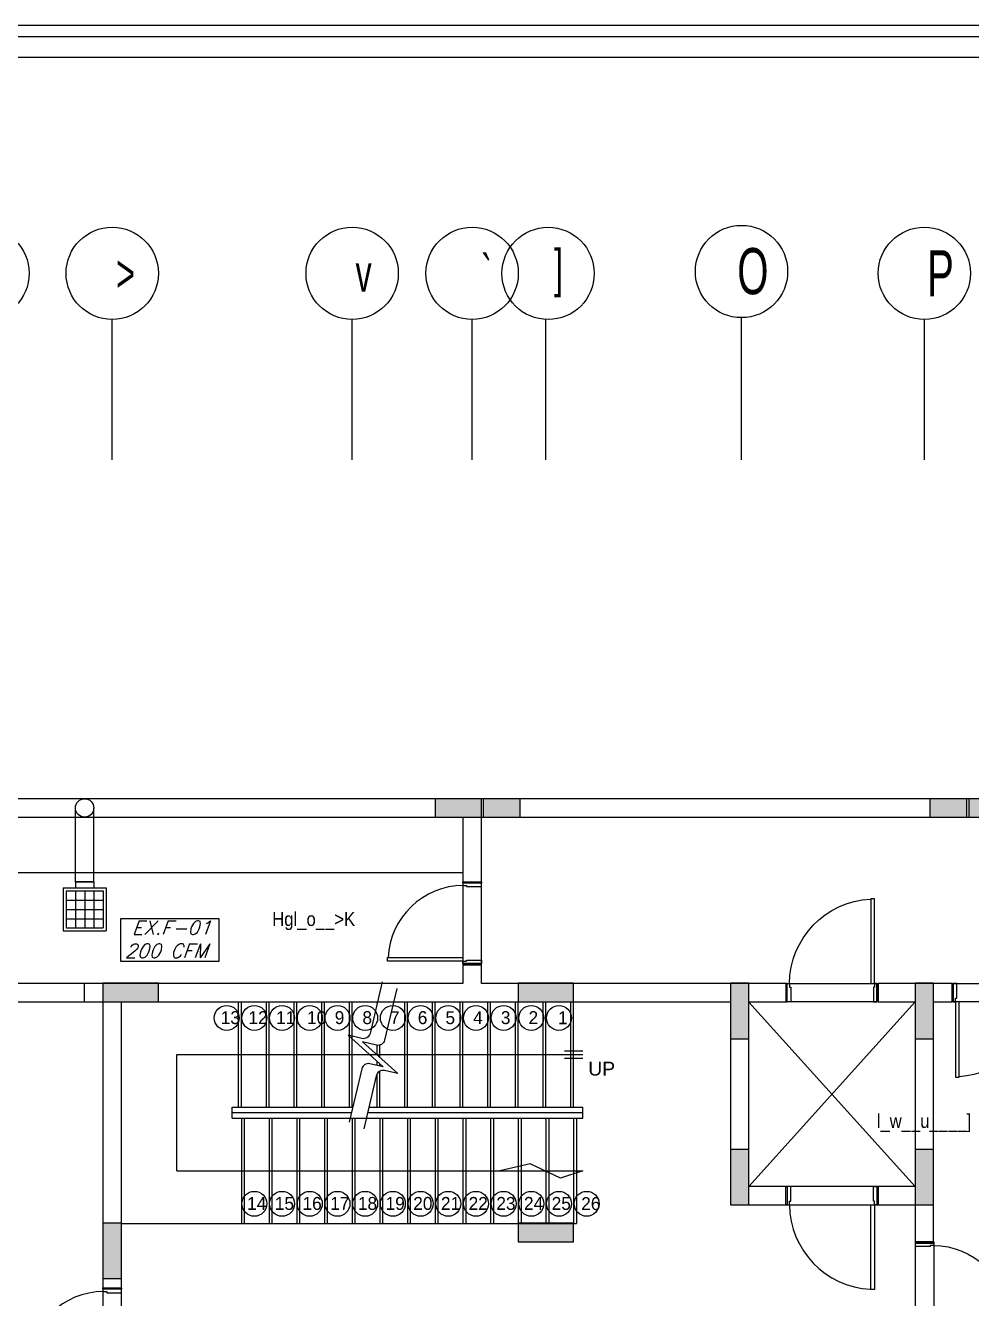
# Model space of a CAD drawing. Header units: metres. Extents: x -658 to -58, y -713 to -118.
# Drawn here: x -103.09 to -92.84, y -132.57 to -118.77 of the extents above; entities that cross this region are included whole.
import ezdxf
from ezdxf.enums import TextEntityAlignment as Align

# ---------------------------------------------------------------- set-up
doc = ezdxf.new("R2010")
doc.units = ezdxf.units.M
doc.header["$LTSCALE"] = 100
for name, color, linetype in [('cw', 4, 'Continuous'), ('EX.DUCT', 3, 'Continuous'), ('M-ANNO-NOTE', 3, 'Continuous'), ('plan', 8, 'Continuous'), ('TEXT AC', 7, 'Continuous')]:
    doc.layers.add(name, color=color, linetype=linetype)
doc.layers.add('Fram', color=7, linetype='Continuous', lineweight=25)
doc.styles.add('Arial', font='arial.ttf', dxfattribs={"height": 0.2})
doc.styles.add('rss_dim1', font='romans.shx')
doc.styles.add('style12', font='xarab.shx')
doc.styles.add('XARAB', font='xarab.shx')
doc.styles.add('XARB', font='xarb.shx', dxfattribs={"width": 0.65})

# ---------------------------------------------------------------- blocks, each defined once
blk = doc.blocks.new('*U102')
for points in [[(79, 916), (79, 100), (39, 100), (39, 916)], [(0, -100), (14, -100), (14, 100), (0, 100)], [(900, -100), (886, -100), (886, 100), (900, 100)]]:
    blk.add_lwpolyline(points, close=True)
at = {"ltscale": 0.25}
for points in [[(900, 100), (0, 100)], [(0, -100), (900, -100)]]:
    blk.add_lwpolyline(points, dxfattribs=at)
at = {"flags": 128}
for points in [[(14, -100), (14, 100), (14, 100), (39, 100), (39, 60), (52, 60), (52, -100)], [(886, -100), (886, 100), (886, 100), (861, 100), (861, 60), (848, 60), (848, -100), (886, -100)]]:
    blk.add_lwpolyline(points, close=True, dxfattribs=at)
at = {"ltscale": 0.25}
blk.add_arc((38, 89), 823, 0.4032, 87.1892, dxfattribs=at)
blk = doc.blocks.new('*U109')
for points in [[(79, 1016), (79, 100), (39, 100), (39, 1016)], [(0, -100), (14, -100), (14, 100), (0, 100)], [(1000, -100), (986, -100), (986, 100), (1000, 100)]]:
    blk.add_lwpolyline(points, close=True)
at = {"ltscale": 0.25}
for points in [[(1000, 100), (0, 100)], [(0, -100), (1000, -100)]]:
    blk.add_lwpolyline(points, dxfattribs=at)
at = {"flags": 128}
for points in [[(14, -100), (14, 100), (14, 100), (39, 100), (39, 60), (52, 60), (52, -100)], [(986, -100), (986, 100), (986, 100), (961, 100), (961, 60), (948, 60), (948, -100), (986, -100)]]:
    blk.add_lwpolyline(points, close=True, dxfattribs=at)
at = {"ltscale": 0.25}
blk.add_arc((38, 92), 923, 0.4032, 87.1892, dxfattribs=at)
blk = doc.blocks.new('*U114')
for points in [[(79, 916), (79, 100), (39, 100), (39, 916)], [(0, -100), (14, -100), (14, 100), (0, 100)], [(900, -100), (886, -100), (886, 100), (900, 100)]]:
    blk.add_lwpolyline(points, close=True)
at = {"ltscale": 0.25}
for points in [[(900, 100), (0, 100)], [(0, -100), (900, -100)]]:
    blk.add_lwpolyline(points, dxfattribs=at)
at = {"flags": 128}
for points in [[(14, -100), (14, 100), (14, 100), (39, 100), (39, 60), (52, 60), (52, -100)], [(886, -100), (886, 100), (886, 100), (861, 100), (861, 60), (848, 60), (848, -100), (886, -100)]]:
    blk.add_lwpolyline(points, close=True, dxfattribs=at)
at = {"ltscale": 0.25}
blk.add_arc((38, 89), 823, 0.4032, 87.1892, dxfattribs=at)
blk = doc.blocks.new('GREGRERGREGRE')
h = blk.add_hatch(color=256)
h.dxf.hatch_style = 1
h.paths.add_polyline_path([(-216.906, -127.351), (-216.906, -127.151), (-217.406, -127.151), (-217.406, -127.351)])
h = blk.add_hatch(color=256)
h.dxf.hatch_style = 1
h.paths.add_polyline_path([(-220.406, -129.351), (-220.406, -129.151), (-221.006, -129.151), (-221.006, -129.351)])
h = blk.add_hatch(color=256)
h.dxf.hatch_style = 1
h.paths.add_polyline_path([(-215.906, -129.351), (-215.906, -129.151), (-216.506, -129.151), (-216.506, -129.351)])
h = blk.add_hatch(color=256)
h.dxf.hatch_style = 1
h.paths.add_polyline_path([(-214.206, -129.751), (-214.006, -129.751), (-214.006, -129.151), (-214.206, -129.151)])
h = blk.add_hatch(color=256)
h.dxf.hatch_style = 1
h.paths.add_polyline_path([(-212.206, -129.751), (-212.006, -129.751), (-212.006, -129.151), (-212.206, -129.151)])
h = blk.add_hatch(color=256)
h.dxf.hatch_style = 1
h.paths.add_polyline_path([(-214.206, -131.551), (-214.006, -131.551), (-214.006, -130.951), (-214.206, -130.951)])
h = blk.add_hatch(color=256)
h.dxf.hatch_style = 1
h.paths.add_polyline_path([(-212.206, -131.551), (-212.006, -131.551), (-212.006, -130.951), (-212.206, -130.951)])
h = blk.add_hatch(color=256)
h.dxf.hatch_style = 1
h.paths.add_polyline_path([(-221.006, -132.351), (-220.806, -132.351), (-220.806, -131.751), (-221.006, -131.751)])
h = blk.add_hatch(color=256)
h.dxf.hatch_style = 1
h.paths.add_polyline_path([(-215.906, -131.951), (-215.906, -131.751), (-216.506, -131.751), (-216.506, -131.951)])
for points in [[(-216.906, -127.351), (-216.906, -127.151), (-217.406, -127.151), (-217.406, -127.351)], [(-220.406, -129.351), (-220.406, -129.151), (-221.006, -129.151), (-221.006, -129.351)], [(-215.906, -129.351), (-215.906, -129.151), (-216.506, -129.151), (-216.506, -129.351)], [(-214.206, -129.751), (-214.006, -129.751), (-214.006, -129.151), (-214.206, -129.151)], [(-212.206, -129.751), (-212.006, -129.751), (-212.006, -129.151), (-212.206, -129.151)], [(-214.206, -131.551), (-214.006, -131.551), (-214.006, -130.951), (-214.206, -130.951)], [(-212.206, -131.551), (-212.006, -131.551), (-212.006, -130.951), (-212.206, -130.951)], [(-221.006, -132.351), (-220.806, -132.351), (-220.806, -131.751), (-221.006, -131.751)], [(-215.906, -131.951), (-215.906, -131.751), (-216.506, -131.751), (-216.506, -131.951)]]:
    blk.add_lwpolyline(points, close=True)
blk = doc.blocks.new('GREGEF')
h = blk.add_hatch(color=256)
h.dxf.hatch_style = 1
h.paths.add_polyline_path([(-216.886, -127.351), (-216.486, -127.351), (-216.486, -127.151), (-216.886, -127.151)])
h = blk.add_hatch(color=256)
h.dxf.hatch_style = 1
h.paths.add_polyline_path([(-212.045, -127.351), (-211.645, -127.351), (-211.645, -127.151), (-212.045, -127.151)])
h = blk.add_hatch(color=256)
h.dxf.hatch_style = 1
h.paths.add_polyline_path([(-211.625, -127.351), (-211.225, -127.351), (-211.225, -127.151), (-211.625, -127.151)])
for points in [[(-216.886, -127.351), (-216.486, -127.351), (-216.486, -127.151), (-216.886, -127.151)], [(-212.045, -127.351), (-211.645, -127.351), (-211.645, -127.151), (-212.045, -127.151)], [(-211.625, -127.351), (-211.225, -127.351), (-211.225, -127.151), (-211.625, -127.151)]]:
    blk.add_lwpolyline(points, close=True)
blk = doc.blocks.new('G5GT5ET53')
at = {"ltscale": 0.025}
for p, q in [((-220.906, -123.48), (-220.906, -121.959)), ((-218.306, -123.48), (-218.306, -121.959)), ((-217.006, -123.48), (-217.006, -121.959)), ((-216.206, -123.48), (-216.206, -121.959)), ((-214.087, -123.48), (-214.087, -121.939)), ((-212.106, -123.48), (-212.106, -121.959))]:
    blk.add_line(p, q, dxfattribs=at)
for centre in [(-222.306, -121.459), (-220.906, -121.459), (-218.306, -121.459), (-217.006, -121.459), (-216.183, -121.46), (-214.087, -121.439), (-212.106, -121.459)]:
    blk.add_circle(centre, 0.5)
at = {"width": 0.84167, "attachment_point": 5, "style": 'XARB'}
for s, insert, char_height in [('`', (-216.851, -121.459), 0.4), (']', (-216.07, -121.46), 0.4), ('O', (-213.964, -121.439), 0.5), ('P', (-211.931, -121.459), 0.5), ('>', (-220.762, -121.459), 0.4), ('v', (-218.182, -121.459), 0.4)]:
    blk.add_mtext(s, dxfattribs=dict(at, insert=insert, char_height=char_height))
blk = doc.blocks.new('A$Cc2be8e3e')
at = {"layer": 'plan'}
for p, q in [((-1.803, 21.309), (-41.803, 21.309)), ((-34.004, 21.109), (-28.904, 21.109)), ((-28.904, 21.109), (-28.904, 20.409)), ((-28.704, 21.109), (-11.003, 21.109)), ((-28.704, 20.409), (-28.704, 21.109)), ((-34.004, 20.509), (-28.904, 20.509)), ((-28.904, 20.409), (-28.704, 20.409)), ((-28.704, 19.509), (-28.904, 19.509)), ((-28.904, 19.509), (-28.904, 19.309)), ((-28.704, 19.309), (-28.704, 19.509)), ((-28.904, 19.309), (-33.004, 19.309)), ((-33.004, 19.109), (-33.004, 19.309)), ((-25.404, 19.309), (-28.704, 19.309)), ((-25.404, 19.309), (-25.404, 19.109)), ((-23.604, 19.309), (-24.404, 19.309)), ((-24.404, 19.109), (-24.404, 19.309)), ((-23.604, 19.109), (-23.604, 19.309)), ((-33.004, 19.109), (-32.804, 19.109)), ((-32.804, 19.109), (-32.804, 16.009)), ((-32.604, 16.009), (-32.604, 19.109)), ((-32.604, 19.109), (-26.004, 19.109)), ((-29.834, 19.093), (-29.834, 19.109)), ((-29.504, 17.969), (-29.504, 19.109)), ((-29.204, 17.969), (-29.204, 19.109)), ((-28.904, 17.969), (-28.904, 19.109)), ((-28.604, 17.969), (-28.604, 19.109)), ((-28.304, 17.969), (-28.304, 19.109)), ((-28.004, 17.969), (-28.004, 19.109)), ((-27.704, 17.969), (-27.704, 19.109)), ((-26.004, 19.109), (-26.004, 16.909)), ((-25.804, 19.109), (-25.404, 19.109)), ((-25.804, 17.109), (-25.804, 19.109)), ((-24.404, 19.109), (-24.004, 19.109)), ((-24.004, 19.109), (-24.004, 17.109)), ((-23.804, 16.509), (-23.804, 19.109)), ((-23.804, 19.109), (-23.604, 19.109)), ((-29.804, 18.505), (-29.804, 18.64)), ((-32.004, 17.279), (-32.004, 18.539)), ((-32.004, 18.539), (-27.604, 18.539)), ((-27.804, 18.579), (-27.604, 18.579)), ((-27.804, 18.5), (-27.604, 18.5)), ((-29.834, 18.42), (-29.834, 18.463)), ((-29.804, 18.412), (-29.804, 18.436)), ((-29.804, 17.969), (-29.804, 18.359)), ((-29.923, 17.969), (-27.604, 17.969)), ((-27.604, 17.909), (-27.604, 17.969)), ((-29.937, 17.909), (-27.604, 17.909)), ((-32.004, 17.279), (-27.604, 17.279)), ((-25.404, 17.109), (-25.804, 17.109)), ((-25.404, 16.909), (-25.404, 17.109)), ((-24.004, 17.109), (-24.404, 17.109)), ((-24.404, 17.109), (-24.404, 16.909)), ((-26.004, 16.909), (-25.404, 16.909)), ((-24.404, 16.909), (-24.004, 16.909)), ((-24.004, 16.909), (-24.004, 16.509)), ((-24.004, 16.509), (-23.804, 16.509)), ((-32.804, 16.009), (-32.604, 16.009))]:
    blk.add_line(p, q, dxfattribs=at)
at = {"layer": 'plan', "ltscale": 0.5}
for p, q in [((-33.004, 19.309), (-34.004, 19.309)), ((-34.004, 19.109), (-33.004, 19.109)), ((-25.804, 17.109), (-24.004, 19.109)), ((-25.804, 19.104), (-24.004, 17.109))]:
    blk.add_line(p, q, dxfattribs=at)
at = {"layer": 'plan', "ltscale": 0.4}
for p, q in [((-31.334, 17.969), (-31.334, 19.109)), ((-31.304, 17.969), (-31.304, 19.109)), ((-31.034, 17.969), (-31.034, 19.109)), ((-31.004, 17.969), (-31.004, 19.109)), ((-30.734, 17.969), (-30.734, 19.109)), ((-30.704, 17.969), (-30.704, 19.109)), ((-30.434, 17.969), (-30.434, 19.109)), ((-30.404, 17.969), (-30.404, 19.109)), ((-30.134, 17.969), (-30.134, 19.109)), ((-30.104, 17.969), (-30.104, 19.109)), ((-29.534, 17.969), (-29.534, 19.109)), ((-29.234, 17.969), (-29.234, 19.109)), ((-28.934, 17.969), (-28.934, 19.109)), ((-28.634, 17.969), (-28.634, 19.109)), ((-28.334, 17.969), (-28.334, 19.109)), ((-28.034, 17.969), (-28.034, 19.109)), ((-27.734, 17.969), (-27.734, 19.109)), ((-29.834, 18.532), (-29.834, 18.637)), ((-29.834, 17.969), (-29.834, 18.332)), ((-31.304, 17.849), (-31.304, 16.709)), ((-31.274, 17.849), (-31.274, 16.709)), ((-31.004, 17.849), (-31.004, 16.709)), ((-30.974, 17.849), (-30.974, 16.709)), ((-30.704, 17.849), (-30.704, 16.709)), ((-30.674, 17.849), (-30.674, 16.709)), ((-30.404, 17.849), (-30.404, 16.709)), ((-30.374, 17.849), (-30.374, 16.709)), ((-30.104, 17.849), (-30.104, 16.709)), ((-30.074, 17.849), (-30.074, 16.709)), ((-29.804, 17.849), (-29.804, 16.709)), ((-29.774, 17.849), (-29.774, 16.709)), ((-29.504, 17.849), (-29.504, 16.709)), ((-29.474, 17.849), (-29.474, 16.709)), ((-29.204, 17.849), (-29.204, 16.709)), ((-29.174, 17.849), (-29.174, 16.709)), ((-28.904, 17.849), (-28.904, 16.709)), ((-28.874, 17.849), (-28.874, 16.709)), ((-28.604, 17.849), (-28.604, 16.709)), ((-28.574, 17.849), (-28.574, 16.709)), ((-28.304, 17.849), (-28.304, 16.709)), ((-28.274, 17.849), (-28.274, 16.709)), ((-28.004, 17.849), (-28.004, 16.709)), ((-27.974, 17.849), (-27.974, 16.709)), ((-27.704, 17.849), (-27.704, 16.709)), ((-27.674, 17.849), (-27.674, 16.709)), ((-32.604, 16.709), (-27.674, 16.709))]:
    blk.add_line(p, q, dxfattribs=at)
at = {"layer": 'plan', "ltscale": 0.0004}
for p, q in [((-31.404, 17.969), (-30.098, 17.969)), ((-31.404, 17.909), (-31.404, 17.969)), ((-31.404, 17.909), (-30.112, 17.909)), ((-31.404, 17.849), (-31.404, 17.909)), ((-31.404, 17.849), (-27.604, 17.849)), ((-27.604, 17.849), (-27.604, 17.909))]:
    blk.add_line(p, q, dxfattribs=at)
at = {"layer": 'plan'}
for points in [[(-29.779, 19.326), (-29.91, 18.767, -0.414214), (-30, 18.712), (-30.149, 18.747), (-29.767, 18.404), (-29.911, 18.438, 0.414214), (-30.001, 18.382), (-30.136, 17.806)], [(-29.621, 19.253), (-29.752, 18.695, -0.414214), (-29.842, 18.639), (-29.991, 18.674), (-29.61, 18.331), (-29.753, 18.365, 0.414214), (-29.843, 18.309), (-29.978, 17.733)]]:
    blk.add_lwpolyline(points, format="xyb", dxfattribs=at)
blk.add_lwpolyline([(-27.604, 17.279), (-27.847, 17.198), (-28.175, 17.353), (-28.504, 17.279)], dxfattribs=at)
at = {"layer": 'plan', "ltscale": 0.03}
for centre in [(-31.463, 18.935), (-31.163, 18.935), (-30.863, 18.935), (-30.563, 18.935), (-30.263, 18.935), (-29.963, 18.935), (-29.663, 18.935), (-29.363, 18.935), (-29.063, 18.935), (-28.763, 18.935), (-28.463, 18.935), (-28.163, 18.935), (-27.863, 18.935), (-31.163, 16.921), (-30.863, 16.921), (-30.563, 16.921), (-30.263, 16.921), (-29.963, 16.921), (-29.663, 16.921), (-29.363, 16.921), (-29.063, 16.921), (-28.763, 16.921), (-28.463, 16.921), (-28.163, 16.921), (-27.863, 16.921), (-27.563, 16.921)]:
    blk.add_circle(centre, 0.135, dxfattribs=at)
at = {"layer": 'plan'}
for name in ['G5GT5ET53', 'GREGRERGREGRE', 'GREGEF']:
    blk.add_blockref(name, (188.202, 148.461), dxfattribs=at)
at = {"layer": 'plan', "yscale": 0.001, "zscale": 0.001}
for name, p, xscale, rotation in [('*U102', (-28.804, 19.509), 0.001, 90), ('*U102', (-23.604, 19.209), -0.001, 180), ('*U109', (-24.404, 17.009), 0.001, 179.9999999999999), ('*U114', (-23.901, 15.609), -0.001, 270), ('*U114', (-32.704, 15.109), 0.001, 90)]:
    blk.add_blockref(name, p, dxfattribs=dict(at, xscale=xscale, rotation=rotation))
at = {"layer": 'plan', "xscale": -0.001, "yscale": 0.001, "zscale": 0.001}
blk.add_blockref('*U109', (-24.404, 19.209), dxfattribs=at)
at = {"layer": 'plan', "style": 'style12', "width": 0.9}
for s, p in [('Hgl_o__>K', (-30.97, 19.931)), ('l_w__u____]', (-24.42, 17.743))]:
    blk.add_text(s, height=0.15, dxfattribs=at).set_placement(p)
at = {"layer": 'plan', "style": 'XARAB'}
for s, p in [('13', (-31.528, 18.868)), ('12', (-31.228, 18.868)), ('11', (-30.928, 18.868)), ('10', (-30.593, 18.868)), ('9', (-30.293, 18.868)), ('8', (-29.993, 18.868)), ('7', (-29.693, 18.868)), ('6', (-29.393, 18.868)), ('5', (-29.093, 18.868)), ('4', (-28.793, 18.868)), ('3', (-28.493, 18.868)), ('2', (-28.193, 18.868)), ('1', (-27.873, 18.867)), ('14', (-31.242, 16.855)), ('15', (-30.942, 16.855)), ('16', (-30.642, 16.855)), ('17', (-30.342, 16.855)), ('18', (-30.042, 16.855)), ('19', (-29.742, 16.855)), ('20', (-29.442, 16.855)), ('21', (-29.142, 16.855)), ('22', (-28.842, 16.855)), ('23', (-28.542, 16.855)), ('24', (-28.242, 16.855)), ('25', (-27.942, 16.855)), ('26', (-27.622, 16.853))]:
    blk.add_text(s, height=0.14, dxfattribs=at).set_placement(p)
at = {"layer": 'plan', "insert": (-27.546, 18.46), "char_height": 0.15, "width": 0.4344, "attachment_point": 1, "line_spacing_factor": 0.941778, "style": 'Arial'}
blk.add_mtext('UP', dxfattribs=at)
blk = doc.blocks.new('Fram')
for p, q in [((-0.2175, 28.7104), (-40.6907, 28.7104)), ((-0.302, 28.626), (-40.6063, 28.626)), ((-0.4575, 28.4705), (-40.4507, 28.4705))]:
    blk.add_line(p, q)
blk = doc.blocks.new('EF-6')
for p, q in [((-240, -142), (-240, 208)), ((110, 208), (-240, 208)), ((110, -142), (110, 208)), ((110, -142), (-240, -142)), ((-140, -192), (-140, -142)), ((10, -192), (-140, -192)), ((10, -192), (10, -142))]:
    blk.add_line(p, q)
at = {"color": 1}
for p, q in [((85, 183), (-215, 183)), ((-215, -117), (-215, 183)), ((85, 108), (-215, 108)), ((-140, -117), (-140, 183)), ((-65, -117), (-65, 183)), ((10, -117), (10, 183)), ((85, -117), (85, 183)), ((85, 33), (-215, 33)), ((85, -42), (-215, -42)), ((85, -117), (-215, -117))]:
    blk.add_line(p, q, dxfattribs=at)

msp = doc.modelspace()

# ---------------------------------------------------------------- linework, layer by layer
at = {"layer": 'cw'}
msp.add_circle((-102.451, -127.251), 0.1, dxfattribs=at)
at = {"layer": 'EX.DUCT', "linetype": 'ByBlock'}
for p, q in [((-102.551, -128.051, 0), (-102.551, -127.251, 0)), ((-102.351, -128.051, 0), (-102.351, -127.251, 0))]:
    msp.add_line(p, q, dxfattribs=at)
at = {"layer": 'EX.DUCT', "linetype": 'Continuous'}
msp.add_line((-102.351, -128.051, 0), (-102.551, -128.051, 0), dxfattribs=at)
at = {"layer": 'TEXT AC', "color": 4}
msp.add_lwpolyline([(-102.058, -128.45), (-100.996, -128.45), (-100.996, -128.915), (-102.058, -128.915)], close=True, dxfattribs=at)

# ---------------------------------------------------------------- block references
at = {"layer": 'Fram', "linetype": 'Continuous', "xscale": 1.443331752045014, "yscale": 1.443331752045014, "zscale": 1.443331752045014}
msp.add_blockref('Fram', (-59.973, -160.212), dxfattribs=at)
at = {"layer": 'M-ANNO-NOTE', "extrusion": (-1.25101e-06, 5.18176e-07, 1), "xscale": 0.001333333333333319, "yscale": 0.001333333333333319, "zscale": 0.001333333333333319, "rotation": 180.0002104595809}
msp.add_blockref('EF-6', (-102.537, -128.307, 0), dxfattribs=at)
at = {"layer": 'plan'}
msp.add_blockref('A$Cc2be8e3e', (-69.448, -148.461), dxfattribs=at)

# ---------------------------------------------------------------- texts
at = {"layer": 'TEXT AC', "color": 4, "style": 'rss_dim1', "oblique": 20}
for s, p in [('EX.F-01', (-101.512, -128.549)), ('200 CFM', (-101.57, -128.8))]:
    msp.add_text(s, height=0.15, dxfattribs=at).set_placement(p, align=Align.MIDDLE_CENTER)

doc.saveas('drawing.dxf')
